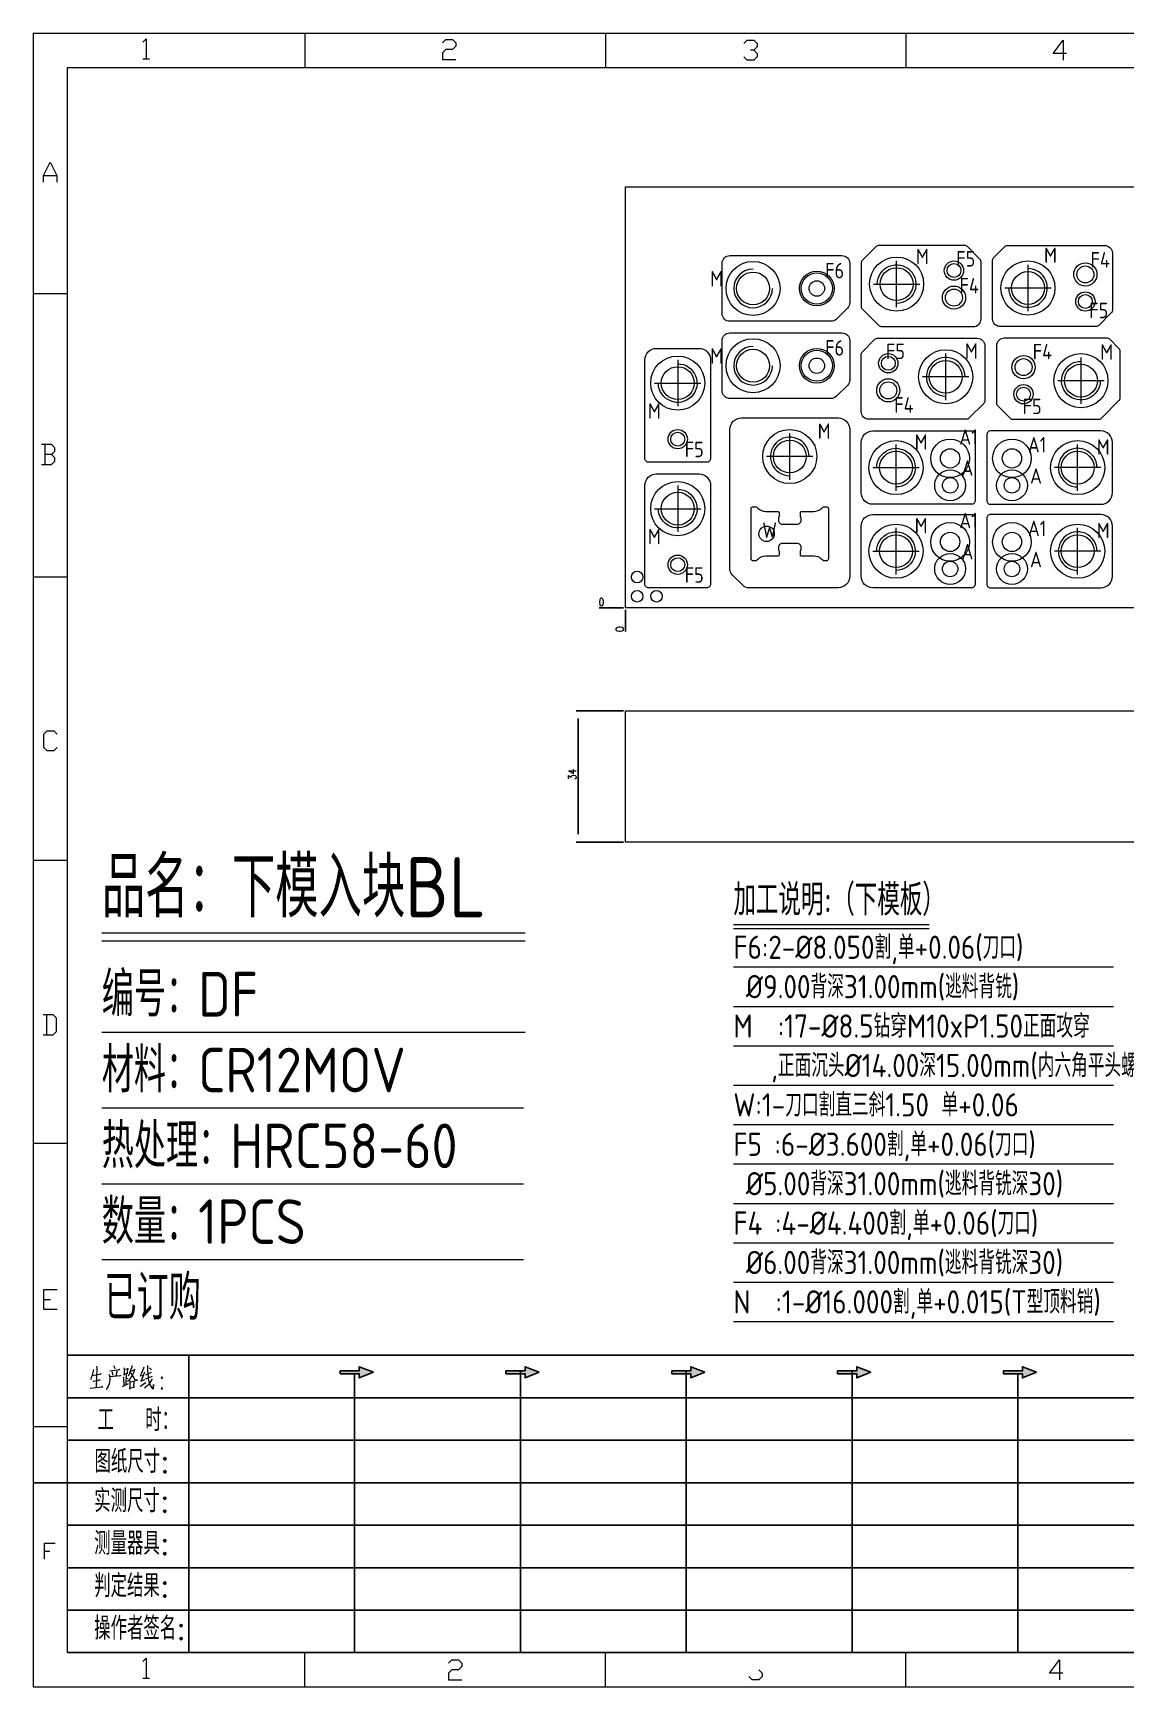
# Model space of a CAD drawing. Header units: millimetres. Extents: x 117382 to 126876, y -1151 to 1280.
# Drawn here: x 119829 to 120111.8, y 556.7 to 984.8 of the extents above; entities that cross this region are included whole.
import ezdxf
from ezdxf.enums import TextEntityAlignment as Align

# ---------------------------------------------------------------- set-up
doc = ezdxf.new("R2010")
doc.units = ezdxf.units.MM
for name, pattern in [('$TD_AUDIT_GENERATED_(575F8F)', [0]), ('CENTER', [0]), ('HIDDEN', [0])]:
    doc.linetypes.add(name, pattern=pattern)
for name, color, linetype in [('DIE_P', 2, 'Continuous'), ('DIE_P_O', 1, '$TD_AUDIT_GENERATED_(575F8F)'), ('DIM', 4, 'Continuous'), ('PRESS', 3, 'Continuous'), ('TEXT', 4, 'Continuous')]:
    doc.layers.add(name, color=color, linetype=linetype)
doc.styles.add('chinesef_fs', font='simplex.shx', dxfattribs={"bigfont": 'gbcbig.shx'})
doc.styles.add('gbenor', font='gbenor.shx', dxfattribs={"bigfont": 'gbcbig.shx'})
doc.styles.add('GBENOR_', font='gbenor.shx', dxfattribs={"bigfont": 'gbcbig'})
doc.styles.get("Standard").update_dxf_attribs({"font": 'txt.shx', "width": 0.85, "bigfont": 'ctxt.shx'})
doc.styles.add('TXT', font='txt.shx', dxfattribs={"width": 0.8, "bigfont": 'ctxt.shx'})
doc.dimstyles.new('T-2-WX', dxfattribs={"dimtxt": 2, "dimasz": 2, "dimexe": 0.5, "dimexo": 0.5, "dimgap": 0.5, "dimtad": 1, "dimtxsty": 'Standard', "dimblk": 'OPEN30', "dimcen": 0, "dimazin": 3, "dimtfac": 1, "dimtmove": 0, "dimatfit": 3, "dimldrblk": 'OPEN30', "dimlwd": -1, "dimlwe": -1})

# ---------------------------------------------------------------- blocks, each defined once
blk = doc.blocks.new('*D7737')
at = {"layer": 'Defpoints', "color": 0}
for p in [(119982.31, 809.39), (119970.01, 775.39), (119982.31, 775.39)]:
    blk.add_point(p, dxfattribs=at)
at = {"layer": 'DIM', "color": 0}
for p, q in [((119981.81, 809.39), (119969.51, 809.39)), ((119970.01, 807.39), (119970.01, 777.39)), ((119981.81, 775.39), (119969.51, 775.39))]:
    blk.add_line(p, q, dxfattribs=at)
at = {"layer": 'DIM', "color": 0, "lineweight": 5, "insert": (119968.51, 792.89), "char_height": 2, "attachment_point": 5, "rotation": 90}
blk.add_mtext('34', dxfattribs=at)
blk = doc.blocks.new('_Open30')
blk = doc.blocks.new('*D7738')
at = {"layer": 'Defpoints', "color": 0}
for p in [(119982.31, 836), (119982.31, 836), (119982.31, 831.52)]:
    blk.add_point(p, dxfattribs=at)
at = {"layer": 'DIM', "color": 0}
blk.add_line((119982.31, 835.5), (119982.31, 829.89), dxfattribs=at)
at = {"layer": 'DIM', "color": 0, "lineweight": 5, "insert": (119980.81, 830.46), "char_height": 2, "attachment_point": 5, "rotation": 90}
blk.add_mtext('0', dxfattribs=at)
blk = doc.blocks.new('*D7739')
at = {"layer": 'Defpoints', "color": 0}
for p in [(119977.11, 836), (119982.31, 836), (119982.31, 836)]:
    blk.add_point(p, dxfattribs=at)
at = {"layer": 'DIM', "color": 0}
blk.add_line((119981.81, 836), (119975.48, 836), dxfattribs=at)
at = {"layer": 'DIM', "color": 0, "lineweight": 5, "insert": (119976.05, 837.5), "char_height": 2, "attachment_point": 5}
blk.add_mtext('0', dxfattribs=at)
blk = doc.blocks.new('*D7740')
at = {"layer": 'Defpoints', "color": 0}
for p in [(120290.31, 945), (120301.42, 943.5), (119982.31, 836)]:
    blk.add_point(p, dxfattribs=at)
at = {"layer": 'DIM', "color": 0}
for p, q in [((120290.81, 945), (120294.31, 945)), ((120294.31, 945), (120297.42, 943.5)), ((120297.42, 943.5), (120305.97, 943.5))]:
    blk.add_line(p, q, dxfattribs=at)
at = {"layer": 'DIM', "color": 0, "lineweight": 5, "insert": (120303.95, 945), "char_height": 2, "attachment_point": 5}
blk.add_mtext('109', dxfattribs=at)
blk = doc.blocks.new('*D7741')
at = {"layer": 'Defpoints', "color": 0}
for p in [(120291.81, 954), (120290.31, 945), (119982.31, 836)]:
    blk.add_point(p, dxfattribs=at)
at = {"layer": 'DIM', "color": 0}
for p, q in [((120291.81, 950), (120291.81, 958.87)), ((120290.31, 949), (120291.81, 950)), ((120290.31, 945.5), (120290.31, 949))]:
    blk.add_line(p, q, dxfattribs=at)
at = {"layer": 'DIM', "color": 0, "lineweight": 5, "insert": (120290.31, 956.68), "char_height": 2, "attachment_point": 5, "rotation": 90}
blk.add_mtext('308', dxfattribs=at)
blk = doc.blocks.new('U40')
for points in [[(351.8, 337.7), (351.8, 333.2), (367, 339.3), (351.8, 345.3), (351.8, 340.8), (331.2, 340.8), (331.2, 337.7)], [(545.7, 339.3), (530.6, 345.3), (530.6, 340.8), (509.9, 340.8), (509.9, 337.7), (530.6, 337.7), (530.6, 333.2)], [(724.5, 339.3), (709.3, 345.3), (709.3, 340.8), (688.7, 340.8), (688.7, 337.7), (709.3, 337.7), (709.3, 333.2)], [(903.3, 339.3), (888.1, 345.3), (888.1, 340.8), (867.5, 340.8), (867.5, 337.7), (888.1, 337.7), (888.1, 333.2)], [(1082.1, 339.3), (1066.9, 345.3), (1066.9, 340.8), (1046.3, 340.8), (1046.3, 337.7), (1066.9, 337.7), (1066.9, 333.2)]]:
    blk.add_hatch(color=3).paths.add_polyline_path(points)
at = {"color": 254, "lineweight": 18}
for p, q in [((0, 1783.5), (0, 0)), ((0, 1783.5), (2530.2, 1783.5)), ((941.1, 1783.5), (941.1, 1746.5)), ((37, 37), (37, 1746.5)), ((37, 1746.5), (2493.2, 1746.5)), ((0, 1502.7), (37, 1502.7)), ((0, 1197.2), (37, 1197.2)), ((0, 891.7), (37, 891.7)), ((0, 586.3), (37, 586.3)), ((0, 280.8), (37, 280.8)), ((37, 37), (2493.2, 37)), ((941.1, 0), (941.1, 37)), ((0, 0), (2530.2, 0))]:
    blk.add_line(p, q, dxfattribs=at)
at = {"color": 254, "linetype": 'Continuous', "lineweight": 18}
for p, q in [((293.1, 1783.5), (293.1, 1746.5)), ((617.1, 1783.5), (617.1, 1746.5)), ((293.1, 0), (293.1, 37)), ((617.1, 0), (617.1, 37))]:
    blk.add_line(p, q, dxfattribs=at)
for p, q in [((38, 357.6), (1598.2, 357.6)), ((38, 311.8), (1598.2, 311.8)), ((37.1, 266), (1598.2, 266)), ((0.1, 220.2), (1598.2, 220.2)), ((37.1, 174.4), (1598.2, 174.4)), ((37.1, 128.6), (1598.2, 128.6)), ((37.1, 82.8), (1598.2, 82.8))]:
    blk.add_line(p, q)
at = {"color": 254}
for p, q in [((167.8, 37), (167.8, 357.6)), ((525.5, 37), (525.5, 340.8)), ((704.3, 37), (704.3, 340.8)), ((883.1, 37), (883.1, 340.8)), ((346.7, 37), (346.7, 337.9)), ((1061.9, 37), (1061.9, 337.7)), ((1598.2, 37), (38, 37))]:
    blk.add_line(p, q, dxfattribs=at)
at = {"color": 92, "lineweight": 18}
for points in [[(118.3, 1773.7), (121.9, 1777.3), (121.9, 1755.8)], [(441.4, 1773.1), (445, 1776.7), (452.2, 1776.7), (455.8, 1773.1), (455.8, 1769.5), (452.2, 1765.9), (445, 1765.9), (441.4, 1762.3), (441.4, 1755.1), (455.8, 1755.1)], [(766.4, 1772.4), (770, 1776), (777.2, 1776), (780.8, 1772.4), (780.8, 1768.8), (777.2, 1765.2), (773.6, 1765.2)], [(1114.4, 1761.4), (1100, 1761.4), (1110.8, 1775.8), (1110.8, 1754.2)], [(118.3, 1755.8), (125.5, 1755.8)], [(777.2, 1765.2), (780.8, 1761.6), (780.8, 1758), (777.2, 1754.4), (770, 1754.4), (766.4, 1758)], [(11.1, 1622.8), (11.1, 1630), (18.3, 1644.4), (25.5, 1630), (25.5, 1622.8)], [(11.1, 1630), (25.5, 1630)], [(20, 1329), (23.6, 1332.6), (23.6, 1336.2), (20, 1339.8), (9.2, 1339.8)], [(12.8, 1339.8), (12.8, 1318.2)], [(9.2, 1318.2), (20, 1318.2), (23.6, 1321.8), (23.6, 1325.4), (20, 1329), (12.8, 1329)], [(26.1, 1013.2), (22.5, 1009.6), (15.3, 1009.6), (11.7, 1013.2), (11.7, 1027.6), (15.3, 1031.2), (22.5, 1031.2), (26.1, 1027.6)], [(11, 703.2), (21.8, 703.2), (25.4, 706.8), (25.4, 721.2), (21.8, 724.8), (11, 724.8)], [(14.6, 724.8), (14.6, 703.2)], [(26.1, 407), (11.7, 407), (11.7, 428.6), (26.1, 428.6)], [(11.7, 417.8), (18.9, 417.8)], [(12.3, 137.7), (12.3, 155), (23.8, 155)], [(12.3, 146.4), (18.1, 146.4)], [(118.3, 27.4), (121.9, 31), (121.9, 9.4)], [(447.9, 25.7), (451.5, 29.3), (458.7, 29.3), (462.3, 25.7), (462.3, 22.1), (458.7, 18.5), (451.5, 18.5), (447.9, 14.9), (447.9, 7.7), (462.3, 7.7)], [(782.7, 18.5), (786.3, 14.9), (786.3, 11.3), (782.7, 7.7), (775.5, 7.7), (771.9, 11.3)], [(1110.3, 14.9), (1095.9, 14.9), (1106.7, 29.3), (1106.7, 7.7)], [(118.3, 9.4), (125.5, 9.4)]]:
    blk.add_lwpolyline(points, dxfattribs=at)
at = {"color": 92, "lineweight": 0}
for points in [[(65, 342.2), (64.8, 341), (64.1, 337.9), (63.6, 335.7), (62.8, 333.5), (62.1, 331.4)], [(68.4, 345.9), (68.7, 344.4), (68.1, 322.9)], [(82.6, 340.8), (93.7, 342.2), (93.3, 342.4), (92.4, 342)], [(86.1, 336.1), (86, 337.5), (85.3, 339.8)], [(86.7, 346.7), (87.9, 344.6), (88.3, 343)], [(90.3, 341), (90.4, 339.6), (89.1, 335.3)], [(97.8, 344), (98.1, 342.6), (98.1, 340.8), (98.1, 337.9), (98.1, 336.3), (98.2, 337.7), (102.1, 338.3), (101.8, 338.3), (102.1, 343.6), (102.1, 343.2), (102.1, 342.8), (98.2, 342.2)], [(105.5, 341.2), (105.9, 341), (109.6, 341.8), (109.3, 342.6), (108.5, 339.6), (107.6, 337.3), (106.9, 335.9), (105.9, 334.3), (104.3, 332), (103.1, 330.4), (101.9, 329.4)], [(106.6, 346.5), (106.5, 345.2), (105.1, 341.2), (104.2, 338.9), (103.1, 336.3), (102.6, 335.5)], [(104.9, 339.1), (105.3, 338.7), (107, 335.7), (108.6, 333.3), (109.9, 331.2), (110.3, 330.8), (112.6, 330.8), (110.2, 331.2), (109, 332.6)], [(119.3, 344.8), (119.1, 343.8), (116.8, 338.5), (115.4, 335.5), (119.3, 336.3)], [(120.3, 339.4), (118.1, 333.5), (116.4, 330), (116.1, 329.8), (120.5, 331.4)], [(121.7, 336.7), (127.7, 339.6)], [(123.4, 346.5), (123.5, 345.4), (123.5, 340.8), (123.8, 337.3), (124, 335.3), (124.2, 333.1), (124.5, 331), (124.8, 329), (125.2, 327.4), (125.9, 325.7), (126.9, 323.9), (127.9, 322.7), (128.9, 321.7), (129.6, 321.3), (129.9, 326.1), (129.4, 321.5)], [(127.7, 341.6), (127.2, 342.4), (125.7, 344.2)], [(61.4, 322.3), (68.2, 322.9), (75.3, 323.7), (74.9, 323.9), (73.8, 323.5)], [(63.8, 335.9), (73.4, 337.5), (73.1, 337.7), (72.5, 337.3)], [(64.5, 329.6), (64.8, 329.6), (65.1, 329.6), (72.5, 331), (71.9, 331), (70.9, 330.8)], [(82.6, 335.1), (82.6, 331.8), (82.3, 329), (81.9, 326.8), (81.2, 324.9), (80.3, 323.1), (79.6, 321.9), (78.8, 320.9)], [(93.3, 335.5), (94.1, 335.7), (94.3, 335.5), (82.6, 334.3), (82.6, 335.1), (82.2, 336.9)], [(96.5, 323.9), (102.8, 327.2)], [(97.2, 334.3), (97.5, 333.5), (97.7, 324.7)], [(100.2, 337.9), (100.1, 325.9)], [(100.2, 332.6), (102.4, 333.1)], [(104.2, 330), (104.5, 329), (104.5, 321.1), (104.3, 322.1), (104.5, 322.7), (109.2, 323.1), (108.6, 323.1), (109, 329.2), (109, 330), (109.3, 329.4), (108.6, 329.4), (104.6, 328.8)], [(115.3, 324.3), (121.5, 328.2)], [(128.2, 332.4), (128.1, 331.6), (126.9, 329.6), (125.8, 328), (124.5, 326.3), (123, 324.7), (121.4, 323.3), (120.1, 322.3)], [(121.4, 332.2), (128.8, 335.1)]]:
    blk.add_lwpolyline(points, dxfattribs=at)
for points in [[(367, 339.3), (351.8, 345.3), (351.8, 340.8), (331.2, 340.8), (331.2, 337.7), (351.8, 337.7), (351.8, 333.2), (367, 339.3)], [(545.7, 339.3), (530.6, 345.3), (530.6, 340.8), (509.9, 340.8), (509.9, 337.7), (530.6, 337.7), (530.6, 333.2), (545.7, 339.3)], [(724.5, 339.3), (709.3, 345.3), (709.3, 340.8), (688.7, 340.8), (688.7, 337.7), (709.3, 337.7), (709.3, 333.2), (724.5, 339.3)], [(903.3, 339.3), (888.1, 345.3), (888.1, 340.8), (867.5, 340.8), (867.5, 337.7), (888.1, 337.7), (888.1, 333.2), (903.3, 339.3)], [(1082.1, 339.3), (1066.9, 345.3), (1066.9, 340.8), (1046.3, 340.8), (1046.3, 337.7), (1066.9, 337.7), (1066.9, 333.2), (1082.1, 339.3)]]:
    blk.add_lwpolyline(points)
for points in [[(138.7, 332.4), (139.4, 333.5), (138.7, 334.5), (138, 333.5)], [(138.7, 320.9), (139.4, 321.9), (138.7, 322.9), (138, 321.9)]]:
    blk.add_lwpolyline(points, close=True, dxfattribs=at)
at = {"color": 3, "style": 'chinesef_fs'}
for s, p in [('工  时：', (69.5, 275.7)), ('图纸尺寸:', (66.2, 230.9)), ('实测尺寸:', (65.9, 188.4)), ('测量器具:', (65.9, 142.6)), ('判定结果:', (65.9, 96.8)), ('操作者签名:', (65.9, 51))]:
    blk.add_text(s, height=24.57, dxfattribs=at).set_placement(p)
at = {"lineweight": 18, "style": 'GBENOR_'}
blk.add_attdef('文档路径', (2126, 386.9), '', height=17.8, dxfattribs=at)
at = {"lineweight": 20, "style": 'TXT'}
for tag, height, p in [('18-**-**', 16.3, (1866.6, 256.2)), ('客户名称', 16.1, (1741.1, 134, 0)), ('料厚:', 16.1, (1741.3, 93.2, 0))]:
    blk.add_attdef(tag, text='', height=height, dxfattribs=at).set_placement(p, align=Align.MIDDLE)
for tag, p, height in [('88888', (1850.9, 207.5), 14.9), ('材质:', (1691.2, 168, 0), 16.1), ('核准', (1869.4, 127.5, 0), 16.1), ('设计', (1868.8, 88.3, 0), 16.1), ('绘图', (1868.2, 49.1, 0), 16.1)]:
    blk.add_attdef(tag, p, '', height=height, dxfattribs=at)
for tag, p, height, width in [('3', (2234.7, 206.9), 15.8, 0.7), ('4', (2234.7, 167.4), 15.8, 0.7), ('核准日期', (2041.1, 124.2, 0), 16.1, 0.68), ('设计日期', (2041.1, 84.5, 0), 16.1, 0.68), ('1', (2251.9, 85.9), 14.6, 0.7), ('绘图日期', (2040.9, 46.4, 0), 16.1, 0.68), ('2', (2235, 49.2), 14.6, 0.7)]:
    blk.add_attdef(tag, p, '', height=height, dxfattribs=dict(at, width=width))

msp = doc.modelspace()

# ---------------------------------------------------------------- linework, layer by layer
at = {"layer": 'DIE_P', "color": 1, "linetype": 'Continuous', "lineweight": 5}
for points in [[(120043.311, 925.264), (120043.311, 914.052, 0.1989124), (120043.604, 913.345), (120047.846, 909.102, 0.1989124), (120048.554, 908.81), (120072.311, 908.81, 0.4142136), (120074.311, 910.81), (120074.311, 925.567, 0.1989124), (120074.018, 926.274), (120070.775, 929.517, 0.1989124), (120070.068, 929.81), (120047.856, 929.81, 0.1989124), (120047.149, 929.517), (120043.604, 925.971, 0.1989124)], [(120077.311, 910.81), (120077.311, 925.981, -0.1989124), (120077.604, 926.688), (120080.432, 929.517, -0.1989124), (120081.139, 929.81), (120106.311, 929.81, -0.4142136), (120108.311, 927.81), (120108.311, 913.052, -0.1989124), (120108.018, 912.345), (120104.775, 909.102, -0.1989124), (120104.068, 908.81), (120079.311, 908.81, -0.4142136)], [(120035.482, 910.182), (120009.311, 910.182, -0.4142136), (120007.311, 912.182), (120007.311, 925.182, -0.4142136), (120009.311, 927.182), (120038.311, 927.182, -0.4142136), (120040.311, 925.182), (120040.311, 915.01, -0.1989124), (120039.725, 913.596), (120036.897, 910.767, -0.1989124)], [(120035.482, 890.182), (120009.311, 890.182, -0.4142136), (120007.311, 892.182), (120007.311, 905.182, -0.4142136), (120009.311, 907.182), (120038.311, 907.182, -0.4142136), (120040.311, 905.182), (120040.311, 895.01, -0.1989124), (120039.725, 893.596), (120036.897, 890.767, -0.1989124)], [(120075.311, 903.81), (120075.311, 889.638, -0.1989124), (120075.018, 888.931), (120071.19, 885.102, -0.1989124), (120070.482, 884.81), (120045.311, 884.81, -0.4142136), (120043.311, 886.81), (120043.311, 901.567, -0.1989124), (120043.604, 902.274), (120046.846, 905.517, -0.1989124), (120047.554, 905.81), (120073.311, 905.81, -0.4142136)], [(120110.311, 890.355), (120110.311, 902.395, 0.1989124), (120110.018, 903.102), (120107.604, 905.517, 0.1989124), (120106.897, 905.81), (120080.311, 905.81, 0.4142136), (120078.311, 903.81), (120078.311, 889.052, 0.1989124), (120078.604, 888.345), (120081.846, 885.102, 0.1989124), (120082.554, 884.81), (120104.765, 884.81, 0.1989124), (120105.472, 885.102), (120110.018, 889.648, 0.1989124)], [(119990.311, 903.182), (120001.311, 903.182, -0.4142136), (120004.311, 900.182), (120004.311, 874.682, -0.4142136), (120003.311, 873.682), (119988.311, 873.682, -0.4142136), (119987.311, 874.682), (119987.311, 900.182, -0.4142136)], [(120009.311, 846.01), (120009.311, 882.182, -0.4142136), (120012.311, 885.182), (120037.311, 885.182, -0.4142136), (120040.311, 882.182), (120040.311, 844.182, -0.4142136), (120037.311, 841.182), (120014.139, 841.182, -0.1989124), (120012.725, 841.767), (120009.897, 844.596, -0.1989124)], [(120043.311, 865.81), (120043.311, 878.81, -0.4142136), (120046.311, 881.81), (120071.811, 881.81, -0.4142136), (120072.811, 880.81), (120072.811, 863.81, -0.4142136), (120071.811, 862.81), (120046.311, 862.81, -0.4142136)], [(120108.311, 865.81), (120108.311, 878.81, 0.4142136), (120105.311, 881.81), (120076.811, 881.81, 0.4142136), (120075.811, 880.81), (120075.811, 863.81, 0.4142136), (120076.811, 862.81), (120105.311, 862.81, 0.4142136)], [(119990.311, 870.682), (120001.311, 870.682, -0.4142136), (120004.311, 867.682), (120004.311, 842.182, -0.4142136), (120003.311, 841.182), (119988.311, 841.182, -0.4142136), (119987.311, 842.182), (119987.311, 867.682, -0.4142136)], [(120018.609, 849.402, 0.1945444), (120016.524, 848.558), (120016.28, 848.322, -0.1945444), (120015.932, 848.182), (120015.311, 848.182, -0.4142136), (120014.811, 848.682), (120014.811, 861.682, -0.4142136), (120015.311, 862.182), (120015.932, 862.182, -0.1945444), (120016.28, 862.041), (120016.524, 861.805, 0.1945444), (120018.609, 860.962), (120021.731, 860.962, -0.4142136), (120022.031, 860.662), (120022.031, 859.642, -0.1316525), (120021.991, 859.492), (120021.921, 859.371, 0.1316525), (120021.881, 859.221), (120021.881, 858.682, 0.4142136), (120022.881, 857.682), (120026.741, 857.682, 0.4142136), (120027.741, 858.682), (120027.741, 859.221, 0.1316525), (120027.701, 859.371), (120027.631, 859.492, -0.1316525), (120027.591, 859.642), (120027.591, 860.662, -0.4142136), (120027.891, 860.962), (120031.012, 860.962, 0.1945444), (120033.098, 861.805), (120033.342, 862.041, -0.1945444), (120033.689, 862.182), (120034.311, 862.182, -0.4142136), (120034.811, 861.682), (120034.811, 848.682, -0.4142136), (120034.311, 848.182), (120033.689, 848.182, -0.1945444), (120033.342, 848.322), (120033.098, 848.558, 0.1945444), (120031.012, 849.402), (120027.891, 849.402, -0.4142136), (120027.591, 849.702), (120027.591, 850.721, -0.1316525), (120027.631, 850.871), (120027.701, 850.992, 0.1316525), (120027.741, 851.142), (120027.741, 851.682, 0.4142136), (120026.741, 852.682), (120022.881, 852.682, 0.4142136), (120021.881, 851.682), (120021.881, 851.142, 0.1316525), (120021.921, 850.992), (120021.991, 850.871, -0.1316525), (120022.031, 850.721), (120022.031, 849.702, -0.4142136), (120021.731, 849.402)], [(120043.311, 844.182), (120043.311, 857.182, -0.4142136), (120046.311, 860.182), (120071.811, 860.182, -0.4142136), (120072.811, 859.182), (120072.811, 842.182, -0.4142136), (120071.811, 841.182), (120046.311, 841.182, -0.4142136)], [(120108.311, 844.182), (120108.311, 857.182, 0.4142136), (120105.311, 860.182), (120076.811, 860.182, 0.4142136), (120075.811, 859.182), (120075.811, 842.182, 0.4142136), (120076.811, 841.182), (120105.311, 841.182, 0.4142136)]]:
    msp.add_lwpolyline(points, format="xyb", close=True, dxfattribs=at)
at = {"layer": 'DIE_P', "lineweight": 5}
for points in [[(120047.455, 919.81, -2.4142136), (120052.455, 914.81)], [(120081.455, 918.81, 2.4142136), (120086.455, 923.81)], [(119995.811, 899.182, -2.4142136), (119990.811, 894.182)], [(120070.166, 895.81, 2.4142136), (120065.166, 890.81)], [(120105.166, 894.81, -2.4142136), (120100.166, 899.81)], [(120029.811, 875.182, 2.4142136), (120024.811, 870.182)], [(120047.311, 872.31, -2.4142136), (120052.311, 867.31)], [(120104.311, 872.31, 2.4142136), (120099.311, 867.31)], [(119995.811, 866.682, -2.4142136), (119990.811, 861.682)], [(120047.311, 850.682, -2.4142136), (120052.311, 845.682)], [(120104.311, 850.682, 2.4142136), (120099.311, 845.682)]]:
    msp.add_lwpolyline(points, format="xyb", dxfattribs=at)
at = {"layer": 'DIE_P', "linetype": 'CENTER', "lineweight": 5}
for points in [[(120052.455, 913.81), (120052.455, 925.81)], [(120086.455, 924.81), (120086.455, 912.81)], [(120046.455, 919.81), (120058.455, 919.81)], [(120080.455, 918.81), (120092.455, 918.81)], [(119995.811, 900.182), (119995.811, 888.182)], [(120065.166, 889.81), (120065.166, 901.81)], [(120100.166, 900.81), (120100.166, 888.81)], [(120071.166, 895.81), (120059.166, 895.81)], [(120106.166, 894.81), (120094.166, 894.81)], [(119989.811, 894.182), (120001.811, 894.182)], [(120024.811, 869.182), (120024.811, 881.182)], [(120052.311, 866.31), (120052.311, 878.31)], [(120099.311, 866.31), (120099.311, 878.31)], [(120030.811, 875.182), (120018.811, 875.182)], [(120046.311, 872.31), (120058.311, 872.31)], [(120105.311, 872.31), (120093.311, 872.31)], [(119995.811, 867.682), (119995.811, 855.682)], [(119989.811, 861.682), (120001.811, 861.682)], [(120052.311, 844.682), (120052.311, 856.682)], [(120099.311, 844.682), (120099.311, 856.682)], [(120046.311, 850.682), (120058.311, 850.682)], [(120105.311, 850.682), (120093.311, 850.682)]]:
    msp.add_lwpolyline(points, dxfattribs=at)
at = {"layer": 'DIE_P', "linetype": 'Continuous', "lineweight": 5, "ltscale": 10}
for centre in [(120015.311, 918.682), (120015.311, 898.682)]:
    msp.add_circle(centre, 7, dxfattribs=at)
at = {"layer": 'DIE_P', "linetype": 'Continuous', "lineweight": 5}
for centre in [(120052.455, 919.81), (120086.455, 918.81), (119995.811, 894.182), (120065.166, 895.81), (120100.166, 894.81), (120024.811, 875.182), (120052.311, 872.31), (120099.311, 872.31), (119995.811, 861.682), (120052.311, 850.682), (120099.311, 850.682)]:
    msp.add_circle(centre, 7, dxfattribs=at)
at = {"layer": 'DIE_P', "color": 4, "linetype": 'HIDDEN', "lineweight": 5, "ltscale": 0.5}
for centre, radius in [((120067.311, 923.31), 2.5), ((120101.311, 922.31), 3), ((120031.811, 918.682), 4.5), ((120067.311, 916.31), 3), ((120101.311, 915.31), 2.5), ((120031.811, 898.682), 4.5), ((120050.311, 899.31), 2.5), ((120085.311, 898.31), 3), ((120050.311, 892.31), 3), ((120085.311, 891.31), 2.5), ((119995.811, 879.682), 2.5), ((119995.811, 847.182), 2.5)]:
    msp.add_circle(centre, radius, dxfattribs=at)
at = {"layer": 'DIE_P', "color": 1, "linetype": 'Continuous', "lineweight": 5}
for centre, radius in [((120067.311, 923.31), 1.8), ((120031.811, 918.682), 4.025), ((120101.311, 922.31), 2.2), ((120067.311, 916.31), 2.2), ((120101.311, 915.31), 1.8), ((120031.811, 898.682), 4.025), ((120050.311, 899.31), 1.8), ((120085.311, 898.31), 2.2), ((120050.311, 892.31), 2.2), ((120085.311, 891.31), 1.8), ((119995.811, 879.682), 1.8), ((119995.811, 847.182), 1.8)]:
    msp.add_circle(centre, radius, dxfattribs=at)
at = {"layer": 'DIE_P', "lineweight": 5}
for centre in [(120015.311, 918.682), (120052.455, 919.81), (120086.455, 918.81), (120015.311, 898.682), (120065.166, 895.81), (120100.166, 894.81), (119995.811, 894.182), (120024.811, 875.182), (120052.311, 872.31), (120099.311, 872.31), (119995.811, 861.682), (120052.311, 850.682), (120099.311, 850.682)]:
    msp.add_circle(centre, 4.25, dxfattribs=at)
at = {"layer": 'DIE_P', "linetype": 'HIDDEN', "lineweight": 5}
for centre, radius in [((120066.311, 874.71), 5), ((120082.311, 874.71), 5), ((120066.311, 867.71), 4), ((120082.311, 867.71), 4), ((120066.311, 853.082), 5), ((120082.311, 853.082), 5), ((120066.311, 846.082), 4), ((120082.311, 846.082), 4)]:
    msp.add_circle(centre, radius, dxfattribs=at)
at = {"layer": 'DIE_P', "color": 1, "lineweight": 5}
for centre, radius in [((120066.311, 874.71), 2.5), ((120082.311, 874.71), 2.5), ((120066.311, 867.71), 2), ((120082.311, 867.71), 2), ((120066.311, 853.082), 2.5), ((120082.311, 853.082), 2.5), ((120066.311, 846.082), 2), ((120082.311, 846.082), 2)]:
    msp.add_circle(centre, radius, dxfattribs=at)
at = {"layer": 'DIE_P', "lineweight": 5}
for centre in [(120015.311, 918.682), (120015.311, 898.682)]:
    msp.add_arc(centre, 5, 90, 0, dxfattribs=at)
at = {"layer": 'DIE_P_O', "color": 3, "lineweight": 5}
for centre in [(120031.811, 918.682), (120031.811, 898.682), (120018.811, 855.182)]:
    msp.add_circle(centre, 2, dxfattribs=at)
at = {"layer": 'DIM', "color": 4, "linetype": 'Continuous', "lineweight": 5}
for p, q in [((119846.744, 751.877), (119956.354, 751.877)), ((119846.744, 749.857), (119956.354, 749.857)), ((119846.744, 726.193), (119956.354, 726.193)), ((119846.744, 706.57), (119955.878, 706.57)), ((119846.744, 686.946), (119955.878, 686.946)), ((119846.744, 667.322), (119955.878, 667.322))]:
    msp.add_line(p, q, dxfattribs=at)
at = {"layer": 'PRESS', "color": 8, "linetype": 'HIDDEN', "lineweight": 5}
msp.add_lwpolyline([(119982.311, 835.996), (119982.311, 944.996), (120290.311, 944.996), (120290.311, 835.996)], close=True, dxfattribs=at)
at = {"layer": 'PRESS', "color": 2, "lineweight": 5}
msp.add_lwpolyline([(119982.311, 809.389), (120290.311, 809.389), (120290.311, 775.389), (119982.311, 775.389)], close=True, dxfattribs=at)
at = {"layer": 'TEXT', "color": 3, "lineweight": 5}
for p, q in [((120010.222, 754.072), (120060.91, 754.072)), ((120010.222, 753.022), (120060.91, 753.022)), ((120010.222, 743.062), (120108.57, 743.062)), ((120010.222, 732.862), (120108.57, 732.862)), ((120010.222, 722.662), (120108.57, 722.662)), ((120010.222, 712.462), (120108.57, 712.462)), ((120010.222, 702.262), (120108.57, 702.262)), ((120010.222, 692.062), (120108.57, 692.062)), ((120010.222, 681.862), (120108.57, 681.862)), ((120010.222, 671.662), (120108.57, 671.662)), ((120010.222, 661.462), (120108.57, 661.462)), ((120010.222, 651.262), (120108.57, 651.262))]:
    msp.add_line(p, q, dxfattribs=at)
at = {"layer": 'TEXT', "color": 4, "lineweight": 5}
for centre in [(119985.311, 843.996), (119985.311, 838.996), (119990.311, 838.996)]:
    msp.add_circle(centre, 1.5, dxfattribs=at)

# ---------------------------------------------------------------- block references
at = {"lineweight": 5, "ltscale": 3, "xscale": 0.2400216585673882, "yscale": 0.2400216585673882, "zscale": 0.2400216585673882}
msp.add_blockref('U40', (119828.962, 556.708), dxfattribs=at)

# ---------------------------------------------------------------- texts
at = {"layer": 'DIM', "color": 3, "linetype": 'Continuous', "lineweight": 5, "style": 'gbenor'}
for s, height, p in [('品名：下模入块BL', 15.5835, (119846.744, 755.917)), ('编号：DF', 11.5434, (119846.744, 730.233)), ('材料：CR12MOV', 11.5434, (119846.744, 710.61)), ('热处理：HRC58-60', 11.54337, (119846.744, 690.986)), ('数量：1PCS', 11.5434, (119846.744, 671.362)), ('已订购', 11.5434, (119847.446, 651.739))]:
    msp.add_text(s, height=height, dxfattribs=at).set_placement(p)
at = {"layer": 'TEXT', "color": 4, "lineweight": 5, "style": 'gbenor'}
for s, p in [('M', (120059.142, 926.958)), ('M', (120092.29, 927.286)), ('F6', (120036.42, 923.291)), ('F5', (120070.347, 926.345)), ('F4', (120105.144, 926.087)), ('M', (120005.883, 921.208)), ('F4', (120071.244, 919.407)), ('F5', (120104.767, 912.978)), ('F6', (120036.42, 903.291)), ('F5', (120052.179, 902.388)), ('M', (120071.83, 902.486)), ('F4', (120090.194, 902.332)), ('M', (120106.849, 902.238)), ('M', (120005.883, 901.208)), ('F4', (120054.343, 888.533)), ('M', (119989.784, 886.971)), ('F5', (120087.533, 888.148)), ('M', (120033.702, 881.749)), ('A1', (120071.073, 880.239)), ('F5', (120000.086, 877.012)), ('M', (120058.811, 878.931)), ('A1', (120088.823, 878.218)), ('M', (120105.93, 877.649)), ('A', (120070.78, 872.179)), ('A', (120088.529, 870.157)), ('A1', (120071.073, 858.611)), ('M', (119989.784, 854.471)), ('W', (120019.576, 856.132)), ('M', (120058.811, 857.303)), ('A1', (120088.823, 856.59)), ('M', (120105.93, 856.022)), ('A', (120070.78, 850.551)), ('A', (120088.529, 848.529)), ('F5', (120000.086, 844.512))]:
    msp.add_text(s, height=4, dxfattribs=at).set_placement(p, align=Align.MIDDLE_CENTER)
for s, height, p in [('加工说明:（下模板）', 8.1, (120010.222, 756.382)), (' %%C9.00背深31.00mm(逃料背铣)', 6, (120010.222, 734.962)), ('M  :17-%%C8.5钻穿M10xP1.50正面攻穿', 6, (120010.222, 724.762)), ('   ,正面沉头%%C14.00深15.00mm(内六角平头螺丝)', 6, (120010.222, 714.562)), (' %%C5.00背深31.00mm(逃料背铣深30)', 6, (120010.222, 683.962)), (' %%C6.00背深31.00mm(逃料背铣深30)', 6, (120010.222, 663.562))]:
    msp.add_text(s, height=height, dxfattribs=at).set_placement(p)
at = {"layer": 'TEXT', "color": 1, "lineweight": 5, "style": 'gbenor'}
for s, p in [('F6:2-%%C8.050割,单+0.06(刀口)', (120010.222, 745.162)), ('W:1-刀口割直三斜1.50 单+0.06', (120010.222, 704.362)), ('F5 :6-%%C3.600割,单+0.06(刀口)', (120010.222, 694.162)), ('F4 :4-%%C4.400割,单+0.06(刀口)', (120010.222, 673.762)), ('N  :1-%%c16.000割,单+0.015(T型顶料销)', (120010.222, 653.362))]:
    msp.add_text(s, height=6, dxfattribs=at).set_placement(p)

# ---------------------------------------------------------------- dimensions: what is measured, and where the dimension line sits
at = {"layer": 'DIM', "color": 4, "lineweight": 5}
for feature_location, offset, dtype, origin, picture, middle in [((120290.311, 944.996), (1.5, 9.001), 1, (119982.311, 835.996), '*D7741', (120290.311, 956.682)), ((120290.311, 944.996), (11.111, -1.5), 0, (119982.311, 835.996), '*D7740', (120303.946, 944.996)), ((119982.310871048, 835.995618524), (-5.197880405, 0), 0, (119982.310871048, 835.995618524), '*D7739', (119976.046323976, 837.495618524)), ((119982.310871048, 835.995618524), (0, -4.471394675), 1, (119982.310871048, 835.995618524), '*D7738', (119980.810871048, 830.457557182))]:
    dim = msp.add_ordinate_dim(feature_location=feature_location, offset=offset, dtype=dtype, origin=origin, dimstyle='T-2-WX', dxfattribs=at)
    dim.commit()
    dim.dimension.update_dxf_attribs({"geometry": picture, "text_midpoint": middle})
dim = msp.add_linear_dim(base=(119970.008, 775.389), p1=(119982.311, 809.389), p2=(119982.311, 775.389), angle=90, dimstyle='T-2-WX', dxfattribs=at)
dim.commit()
dim.dimension.update_dxf_attribs({"geometry": '*D7737', "text_midpoint": (119970.008, 792.889), "dimtype": 160})

doc.saveas('drawing.dxf')
